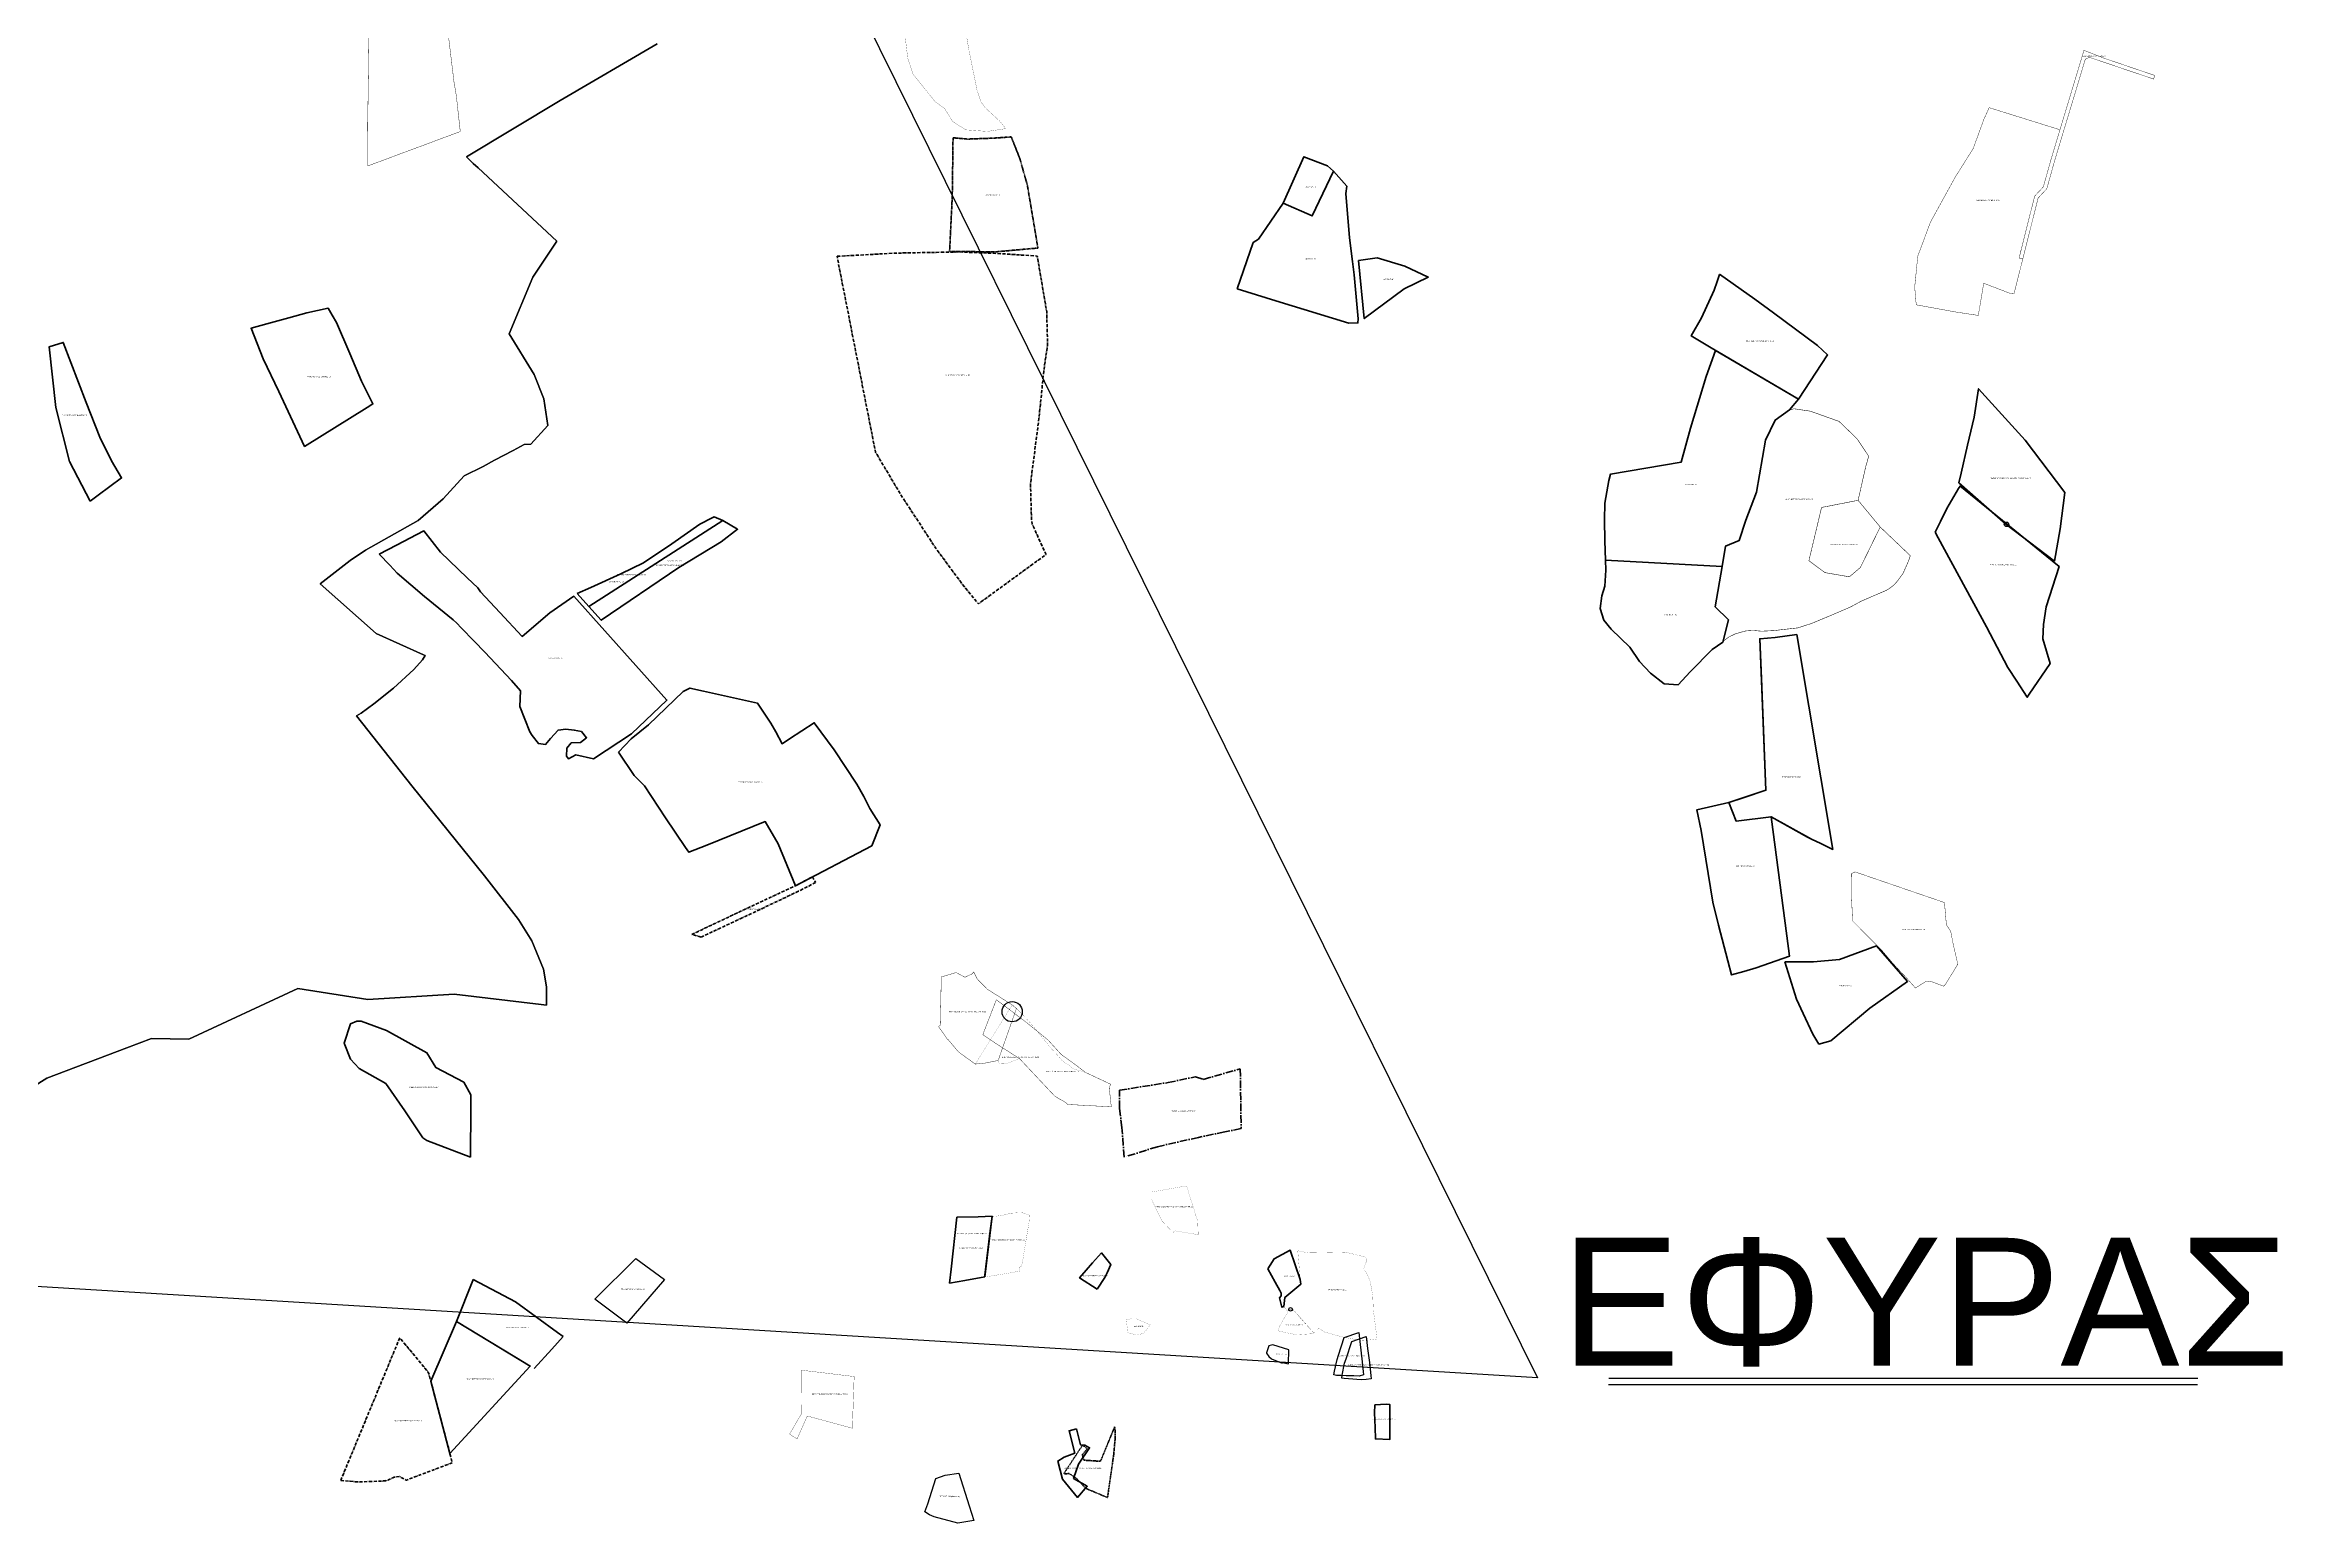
# Model space of a CAD drawing. Header units: metres. Extents: x 245125 to 394351, y 270578 to 4233311.
# Drawn here: x 280437 to 282195, y 4192259 to 4193417 of the extents above; entities that cross this region are included whole.
import ezdxf
from ezdxf.enums import TextEntityAlignment as Align
from ezdxf.lldxf.tags import DXFTag

# ---------------------------------------------------------------- set-up
doc = ezdxf.new("R2010")
doc.units = ezdxf.units.M
for name, pattern in [('ACAD_ISO10W100', [18, 12, -3, 0, -3]), ('DASHDOT', [25.4, 12.7, -6.35, 0, -6.35]), ('DASHDOT_LINE', [18, 12, -3, 0, -3]), ('DASHED2', [9.525, 6.35, -3.175]), ('DIAK_OD', [0.6, 0.3, -0.3]), ('t-orio', [0.79, 0.5, -0.12, 0.05, -0.12])]:
    doc.linetypes.add(name, pattern=pattern)
for name, color, linetype in [('4178-(1-64)', 129, 'Continuous'), ('4495-(228-329)', 103, 'Continuous'), ('4495-(431-531)', 215, 'Continuous'), ('ASTOTA', 7, 'Continuous'), ('topo2010', 207, 'Continuous'), ('topo2011', 23, 'Continuous'), ('topo2012', 144, 'Continuous'), ('topo2013', 66, 'Continuous'), ('topo2015', 137, 'Continuous'), ('topo2016', 36, 'Continuous'), ('topo2017', 2, 'Continuous'), ('topo2018', 5, 'Continuous'), ('topo2019', 6, 'Continuous'), ('topo2021', 4, 'Continuous'), ('topo2022', 30, 'Continuous'), ('topo2024', 160, 'Continuous'), ('topo2025', 112, 'Continuous'), ('ΗΛΕΙΑ_Ονομασία ΟΤΑ_ΟΚΧΕ', 6, 'Continuous')]:
    doc.layers.add(name, color=color, linetype=linetype)
doc.styles.add('ARIAL', font='arial.ttf')
doc.styles.get("Standard").update_dxf_attribs({"font": 'arial.ttf'})
tags = doc.linetypes.add('DASHDOT2', pattern=[0.5, 0.25, -0.125, 0, -0.125]).pattern_tags.tags
tags[10:11] = [DXFTag(74, 4), DXFTag(75, 0), DXFTag(340, '0'), DXFTag(46, 1.0), DXFTag(50, 0.0), DXFTag(44, 0.0), DXFTag(45, 0.0)]
tags[8:9] = [DXFTag(74, 4), DXFTag(75, 0), DXFTag(340, '0'), DXFTag(46, 1.0), DXFTag(50, 0.0), DXFTag(44, 0.0), DXFTag(45, 0.0)]
tags[6:7] = [DXFTag(74, 4), DXFTag(75, 0), DXFTag(340, '0'), DXFTag(46, 1.0), DXFTag(50, 0.0), DXFTag(44, 0.0), DXFTag(45, 0.0)]
tags[4:5] = [DXFTag(74, 4), DXFTag(75, 0), DXFTag(340, '0'), DXFTag(46, 1.0), DXFTag(50, 0.0), DXFTag(44, 0.0), DXFTag(45, 0.0)]
tags = doc.linetypes.add('DASHDOTX2', pattern=[2, 1, -0.5, 0, -0.5]).pattern_tags.tags
tags[10:11] = [DXFTag(74, 4), DXFTag(75, 0), DXFTag(340, '0'), DXFTag(46, 1.0), DXFTag(50, 0.0), DXFTag(44, 0.0), DXFTag(45, 0.0)]
tags[8:9] = [DXFTag(74, 4), DXFTag(75, 0), DXFTag(340, '0'), DXFTag(46, 1.0), DXFTag(50, 0.0), DXFTag(44, 0.0), DXFTag(45, 0.0)]
tags[6:7] = [DXFTag(74, 4), DXFTag(75, 0), DXFTag(340, '0'), DXFTag(46, 1.0), DXFTag(50, 0.0), DXFTag(44, 0.0), DXFTag(45, 0.0)]
tags[4:5] = [DXFTag(74, 4), DXFTag(75, 0), DXFTag(340, '0'), DXFTag(46, 1.0), DXFTag(50, 0.0), DXFTag(44, 0.0), DXFTag(45, 0.0)]
tags = doc.linetypes.add('DASHED', pattern=[0.75, 0.5, -0.25]).pattern_tags.tags
tags[6:7] = [DXFTag(74, 4), DXFTag(75, 0), DXFTag(340, '0'), DXFTag(46, 1.0), DXFTag(50, 0.0), DXFTag(44, 0.0), DXFTag(45, 0.0)]
tags[4:5] = [DXFTag(74, 4), DXFTag(75, 0), DXFTag(340, '0'), DXFTag(46, 1.0), DXFTag(50, 0.0), DXFTag(44, 0.0), DXFTag(45, 0.0)]
tags = doc.linetypes.add('HIDDEN', pattern=[0.375, 0.25, -0.125]).pattern_tags.tags
tags[6:7] = [DXFTag(74, 4), DXFTag(75, 0), DXFTag(340, '0'), DXFTag(46, 1.0), DXFTag(50, 0.0), DXFTag(44, 0.0), DXFTag(45, 0.0)]
tags[4:5] = [DXFTag(74, 4), DXFTag(75, 0), DXFTag(340, '0'), DXFTag(46, 1.0), DXFTag(50, 0.0), DXFTag(44, 0.0), DXFTag(45, 0.0)]
tags = doc.linetypes.add('HIDDENX2', pattern=[0.75, 0.5, -0.25]).pattern_tags.tags
tags[6:7] = [DXFTag(74, 4), DXFTag(75, 0), DXFTag(340, '0'), DXFTag(46, 1.0), DXFTag(50, 0.0), DXFTag(44, 0.0), DXFTag(45, 0.0)]
tags[4:5] = [DXFTag(74, 4), DXFTag(75, 0), DXFTag(340, '0'), DXFTag(46, 1.0), DXFTag(50, 0.0), DXFTag(44, 0.0), DXFTag(45, 0.0)]

msp = doc.modelspace()

# ---------------------------------------------------------------- linework, layer by layer
at = {"color": 66, "linetype": 'HIDDEN', "lineweight": 40, "ltscale": 6}
msp.add_line((280627.5, 4193203.1), (280641.6, 4193207), dxfattribs=at)
msp.add_line((280627.5, 4193203.1), (280641.6, 4193207), dxfattribs=at)
at = {"color": 6, "linetype": 'DASHED2', "ltscale": 10}
msp.add_line((281178, 4192499.7), (281172.3, 4192452.1), dxfattribs=at)
at = {"color": 66, "linetype": 'HIDDEN', "lineweight": 40, "ltscale": 4}
msp.add_lwpolyline([(281754.8, 4192823.6), (281760.4, 4192809.1), (281787.8, 4192812.5), (281816.3, 4192796.6), (281819.3, 4192795), (281826.7, 4192791.6), (281836, 4192786.9), (281807.9, 4192955.1), (281790.9, 4192952.8), (281778.9, 4192951.9), (281783.7, 4192833.2), (281766.6, 4192827.5), (281754.8, 4192823.6)], dxfattribs=at)
at = {"layer": '4178-(1-64)', "color": 129}
for p, q in [((281455.2, 4192387.9), (281459.7, 4192401.6)), ((281459.7, 4192401.6), (281470.9, 4192405.5)), ((281470.9, 4192405.5), (281472, 4192396)), ((281452.1, 4192375.3), (281454, 4192384.5)), ((281454, 4192384.5), (281455.2, 4192387.9)), ((281472, 4192396), (281473.4, 4192385)), ((281473.4, 4192385), (281474.5, 4192375)), ((281451.7, 4192372.8), (281452.1, 4192375.3)), ((281453.7, 4192372.6), (281451.7, 4192372.8)), ((281456.9, 4192372.3), (281453.7, 4192372.6)), ((281467, 4192371.5), (281456.9, 4192372.3)), ((281470.8, 4192371.8), (281467, 4192371.5)), ((281474.8, 4192372.4), (281470.8, 4192371.8)), ((281474.5, 4192375), (281474.8, 4192372.4))]:
    msp.add_line(p, q, dxfattribs=at)
at = {"layer": '4495-(228-329)', "color": 103}
for p, q in [((281660.5, 4192367.9), (282121.5, 4192367.9)), ((281660.7, 4192372.7), (282121.7, 4192372.7))]:
    msp.add_line(p, q, dxfattribs=at)
at = {"layer": '4495-(431-531)', "linetype": 't-orio', "ltscale": 25, "const_width": 0.2}
msp.add_lwpolyline([(281028.9, 4192379.1), (281054.4, 4192376), (281070.1, 4192374.1), (281068.7, 4192333.6), (281048.9, 4192339), (281033.4, 4192343.2), (281025.4, 4192325.2), (281019.5, 4192329), (281028.7, 4192344.6), (281028.7, 4192348.6)], close=True, dxfattribs=at)
at = {"layer": 'ASTOTA', "color": 253, "linetype": 'HIDDEN', "ltscale": 300}
for points in [[(280300, 4192521.2), (280438.3, 4192607.7), (280500.8, 4192631.5), (280520.1, 4192638.9), (280549.4, 4192638.2), (280634.7, 4192677.9), (280689.5, 4192669.5), (280757.1, 4192673.5), (280825.2, 4192665.4), (280829.4, 4192665), (280829.2, 4192679.4), (280827, 4192693), (280817.9, 4192715.3), (280807.5, 4192732), (280780.7, 4192766.3), (280723.8, 4192836.7), (280680.6, 4192891.4), (280684.2, 4192893.7), (280694.1, 4192900.9), (280709.5, 4192913.2), (280725.4, 4192927.7), (280732.2, 4192935.3), (280734.4, 4192938.7), (280732.9, 4192939.3), (280696, 4192956), (280652.2, 4192994.9), (280675.5, 4193013.3), (280687.7, 4193021.3), (280728.9, 4193044.5), (280748.3, 4193061.4), (280764.9, 4193079.4), (280779.6, 4193086.7), (280788.6, 4193091.8), (280803.2, 4193099.2), (280811.7, 4193104.1), (280816.9, 4193104.3), (280830.3, 4193118.9), (280827.3, 4193139.7), (280819.7, 4193158.9), (280800.1, 4193190.7), (280818.6, 4193235.1), (280837.3, 4193263.3), (280775.8, 4193320.6), (280772, 4193324.2), (280766.6, 4193329.3), (280840.1, 4193373.5), (280916, 4193417.9)], [(280916, 4193417.9), (280840.1, 4193373.5), (280766.6, 4193329.3), (280772, 4193324.2), (280775.8, 4193320.6), (280837.3, 4193263.3), (280818.6, 4193235.1), (280800.1, 4193190.7), (280819.7, 4193158.9), (280827.3, 4193139.7), (280830.3, 4193118.9), (280816.9, 4193104.3), (280811.7, 4193104.1), (280803.2, 4193099.2), (280788.6, 4193091.8), (280779.6, 4193086.7), (280764.9, 4193079.4), (280748.3, 4193061.4), (280728.9, 4193044.5), (280687.7, 4193021.3), (280675.5, 4193013.3), (280652.2, 4192994.9), (280696, 4192956), (280732.9, 4192939.3), (280734.4, 4192938.7), (280732.2, 4192935.3), (280725.4, 4192927.7), (280709.5, 4192913.2), (280694.1, 4192900.9), (280684.2, 4192893.7), (280680.6, 4192891.4), (280723.8, 4192836.7), (280780.7, 4192766.3), (280807.5, 4192732), (280817.9, 4192715.3), (280827, 4192693), (280829.2, 4192679.4), (280829.4, 4192665), (280825.2, 4192665.4), (280757.1, 4192673.5), (280689.5, 4192669.5), (280634.7, 4192677.9), (280549.4, 4192638.2), (280520.1, 4192638.9), (280500.8, 4192631.5), (280438.3, 4192607.7), (280300, 4192521.2)]]:
    msp.add_lwpolyline(points, dxfattribs=at)
at = {"layer": 'topo2010', "color": 207}
for p, q in [((281127.8, 4192274.4), (281133.9, 4192294.3)), ((281133.9, 4192294.3), (281141.3, 4192296.8)), ((281141.3, 4192296.8), (281152, 4192298.4)), ((281152, 4192298.4), (281160.2, 4192272.8)), ((281125.4, 4192268.2), (281127.8, 4192274.4)), ((281129.2, 4192265.8), (281125.4, 4192268.2)), ((281132.8, 4192264.1), (281129.2, 4192265.8)), ((281151.3, 4192259.3), (281132.8, 4192264.1)), ((281163.9, 4192261.3), (281151.3, 4192259.3)), ((281160.2, 4192272.8), (281163.9, 4192261.3))]:
    msp.add_line(p, q, dxfattribs=at)
at = {"layer": 'topo2011', "color": 23}
for p, q in [((281449.3, 4192390.9), (281453.7, 4192404.6)), ((281453.7, 4192404.6), (281465, 4192408.5)), ((281465, 4192408.5), (281466.1, 4192399.1)), ((281466.1, 4192399.1), (281467.5, 4192388)), ((281446.2, 4192378.4), (281448.1, 4192387.5)), ((281448.1, 4192387.5), (281449.3, 4192390.9)), ((281467.5, 4192388), (281468.6, 4192378)), ((281445.6, 4192375.4), (281446.2, 4192378.4)), ((281447.6, 4192375), (281445.6, 4192375.4)), ((281451, 4192374.8), (281447.6, 4192375)), ((281455.3, 4192374.7), (281451, 4192374.8)), ((281461.1, 4192374.6), (281455.3, 4192374.7)), ((281465.3, 4192374.3), (281461.1, 4192374.6)), ((281468.9, 4192375.4), (281465.3, 4192374.3)), ((281468.6, 4192378), (281468.9, 4192375.4))]:
    msp.add_line(p, q, dxfattribs=at)
at = {"layer": 'topo2012', "color": 144, "linetype": 'DASHDOT2', "lineweight": 80, "ltscale": 5}
msp.add_lwpolyline([(281477.6, 4192351.9), (281477.5, 4192345.8), (281477.8, 4192334.2), (281478.1, 4192325.3), (281489.5, 4192324.9), (281489.3, 4192334.7), (281489.3, 4192352.3), (281486.5, 4192352.4)], close=True, dxfattribs=at)
at = {"layer": 'topo2013', "color": 54, "linetype": 'HIDDEN', "lineweight": 40, "ltscale": 5}
msp.add_lwpolyline([(281747.3, 4193237.2), (281745.7, 4193231.6), (281743.2, 4193225), (281733.4, 4193203.2), (281725.3, 4193189.1), (281740.8, 4193179.8), (281750.3, 4193174.2), (281809.2, 4193139.5), (281832, 4193174.2), (281824.1, 4193181.6), (281789.7, 4193207.1), (281775, 4193217.8), (281747.3, 4193237.3)], dxfattribs=at)
at = {"layer": 'topo2013', "color": 66, "linetype": 'HIDDEN', "lineweight": 40, "ltscale": 6}
for points in [[(280598.1, 4193195), (280610.3, 4193198.4), (280627.5, 4193203.1), (280641.6, 4193207), (280658.3, 4193210.8), (280661.6, 4193205.2), (280664.9, 4193199.6), (280675.3, 4193175.4), (280684.6, 4193153.6), (280689.2, 4193144.3), (280693.4, 4193135.8), (280688.9, 4193133), (280640, 4193102.5), (280619.9, 4193145.5), (280607.5, 4193171.1), (280598.1, 4193195)], [(280472, 4193059.6), (280456, 4193090.8), (280445.2, 4193133.1), (280440, 4193180.5), (280451.1, 4193183.9), (280468.9, 4193136.9), (280479.7, 4193109.8), (280488.9, 4193091.3), (280496.7, 4193077.8), (280478.5, 4193064.4), (280472, 4193059.6)], [(281778.9, 4192951.9), (281790.9, 4192952.8), (281807.9, 4192955.1), (281836, 4192786.9), (281826.7, 4192791.6), (281819.3, 4192795), (281787.8, 4192812.5), (281792.3, 4192778.8), (281802.2, 4192703.2), (281776.1, 4192694.1), (281766.4, 4192691.4), (281756.7, 4192688.6), (281753.9, 4192699.6), (281746.6, 4192727.7), (281742.3, 4192745.7), (281733, 4192801.8), (281729.7, 4192818), (281754.8, 4192823.6), (281783.7, 4192833.2), (281780.2, 4192920.7), (281778.9, 4192951.9)]]:
    msp.add_lwpolyline(points, dxfattribs=at)
msp.add_lwpolyline([(280658.3, 4193210.8), (280661.6, 4193205.2), (280664.9, 4193199.6), (280675.3, 4193175.4), (280684.6, 4193153.6), (280689.2, 4193144.3), (280693.4, 4193135.8), (280688.9, 4193133), (280640, 4193102.5), (280619.9, 4193145.5), (280607.5, 4193171.1), (280598.1, 4193195), (280610.3, 4193198.4), (280627.5, 4193203.1), (280641.6, 4193207)], close=True, dxfattribs=at)
at = {"layer": 'topo2015', "color": 137}
msp.add_line((281950.2, 4193147.7), (281986.6, 4193107.3), dxfattribs=at)
at = {"layer": 'topo2015', "color": 137, "linetype": 't-orio', "ltscale": 5, "const_width": 0.3}
msp.add_lwpolyline([(280721.9, 4193628.9), (280728.3, 4193626.5), (280745, 4193619.5), (280735.6, 4193572), (280746.8, 4193471.3), (280750.5, 4193441), (280750.8, 4193438.5), (280756.9, 4193387.8), (280758.7, 4193377.2), (280761.8, 4193349.1), (280689.5, 4193322.2), (280689.3, 4193354.7), (280689.5, 4193366), (280689.6, 4193373.4), (280690.3, 4193427.7), (280692.2, 4193484.5), (280694.8, 4193553.4), (280695.1, 4193601.7), (280710.5, 4193616)], close=True, dxfattribs=at)
at = {"layer": 'topo2015', "color": 137, "linetype": 'DASHDOT2', "lineweight": 53, "ltscale": 5}
msp.add_lwpolyline([(281749.4, 4193008.4), (281658.1, 4193013.5), (281657.6, 4193028.5), (281657.3, 4193045.1), (281657.6, 4193058.1), (281660.8, 4193075.8), (281662, 4193080.7), (281717.3, 4193090.1), (281724.6, 4193116.8), (281737, 4193157.2), (281744.4, 4193177.6), (281809.2, 4193139.5), (281802.3, 4193131.1), (281791, 4193123.2), (281783.5, 4193107.3), (281776.4, 4193066.8), (281767.9, 4193044.8), (281762.9, 4193028.8), (281752.1, 4193024.3), (281749.4, 4193008.4), (281658.1, 4193013.5)], dxfattribs=at)
at = {"layer": 'topo2015', "color": 137, "linetype": 'HIDDEN', "lineweight": 40, "ltscale": 4}
msp.add_lwpolyline([(281934.8, 4193074), (281936.5, 4193081.5), (281941.5, 4193103.5), (281946.8, 4193125.4), (281950.2, 4193147.7), (281986.6, 4193107.3), (282017.6, 4193066.3), (282014.1, 4193038.1), (282009.6, 4193012.7), (281971.6, 4193041.5), (281934.8, 4193074)], dxfattribs=at)
at = {"layer": 'topo2015', "color": 137, "linetype": 'DASHDOT2', "lineweight": 53, "ltscale": 5}
msp.add_lwpolyline([(281658.1, 4193013.5), (281749.4, 4193008.4), (281744, 4192977), (281754.4, 4192966.6), (281750, 4192949.1), (281741.6, 4192943.6), (281724.4, 4192926.1), (281715, 4192915.8), (281704.2, 4192916.7), (281693.5, 4192924.9), (281684.7, 4192934), (281677.3, 4192945.4), (281662.7, 4192959.4), (281656.9, 4192966.4), (281654, 4192975.5), (281655.4, 4192985.4), (281657.6, 4192993.1), (281658.4, 4193005.7)], close=True, dxfattribs=at)
at = {"layer": 'topo2015', "color": 137, "linetype": 'DASHDOTX2', "lineweight": 53}
msp.add_lwpolyline([(281798.6, 4192699), (281821.1, 4192698.8), (281841.4, 4192700.7), (281870.4, 4192711.5), (281894.7, 4192683.6), (281865, 4192662.5), (281834.6, 4192636.9), (281825.2, 4192634.5), (281820.4, 4192642.2), (281812.9, 4192658.5), (281807.8, 4192669.6)], close=True, dxfattribs=at)
at = {"layer": 'topo2015', "color": 137, "lineweight": 80, "flags": 128}
msp.add_lwpolyline([(281244.1, 4192333.2), (281238.3, 4192331.7), (281242.8, 4192314.2), (281234.6, 4192311), (281229.5, 4192307.9), (281233.2, 4192293.6), (281245, 4192279.5), (281252.6, 4192288.2), (281241.8, 4192294.3), (281245.6, 4192305.5), (281254.4, 4192318.3), (281250.6, 4192320.3), (281247.3, 4192320.6)], close=True, dxfattribs=at)
at = {"layer": 'topo2015', "color": 137, "linetype": 'DIAK_OD', "lineweight": 53, "flags": 128}
msp.add_lwpolyline([(281274, 4192334.7), (281274.4, 4192331.7), (281274.4, 4192325.7), (281273.2, 4192312.5), (281268.4, 4192279.3), (281268.4, 4192279.3), (281251.2, 4192286.6), (281246.6, 4192291.6), (281244.7, 4192293.7), (281243.2, 4192295), (281238.4, 4192298.1), (281234.1, 4192297.9), (281248.8, 4192320.3), (281252.5, 4192317.6), (281248.7, 4192312.9), (281249.9, 4192308.6), (281262.9, 4192307.7)], close=True, dxfattribs=at)
at = {"layer": 'topo2016', "color": 36, "linetype": 'DASHDOT2', "lineweight": 60, "ltscale": 0.3, "flags": 128}
for points in [[(281369.8, 4193225.9), (281382.4, 4193262.2), (281386.6, 4193264.9), (281405.8, 4193293.1), (281422, 4193329.3), (281440.5, 4193322.3), (281445.2, 4193318.2), (281455.8, 4193306.2), (281455, 4193300.5), (281457.7, 4193265.8), (281460.2, 4193247.2), (281461.5, 4193237), (281464.7, 4193202.5), (281464.4, 4193199.2), (281457.2, 4193199), (281457.2, 4193199), (281457.2, 4193199), (281400.2, 4193216.5), (281400.2, 4193216.5)], [(281464.9, 4193248.2), (281479.4, 4193250.3), (281501, 4193243.7), (281519.4, 4193235.1), (281500.6, 4193226), (281469.4, 4193202.6)]]:
    msp.add_lwpolyline(points, close=True, dxfattribs=at)
at = {"layer": 'topo2016', "color": 36, "lineweight": 60, "flags": 128}
msp.add_lwpolyline([(281405.8, 4193293.1), (281428.6, 4193283), (281445.2, 4193318.2), (281440.5, 4193322.3), (281422, 4193329.3), (281405.8, 4193293.1)], dxfattribs=at)
at = {"layer": 'topo2016', "color": 36, "linetype": 'HIDDENX2', "lineweight": 40, "ltscale": 3}
msp.add_lwpolyline([(281260.4, 4192442.5), (281246.5, 4192451.3), (281251.6, 4192457.5), (281256.6, 4192463.1), (281263.6, 4192470.9), (281271, 4192461.8), (281268.1, 4192455.4), (281266.2, 4192451.7), (281260.4, 4192442.5)], dxfattribs=at)
at = {"layer": 'topo2016', "color": 36, "linetype": 'DASHDOT2', "lineweight": 60, "ltscale": 0.2, "flags": 128}
msp.add_lwpolyline([(281393.8, 4192458.5), (281395.7, 4192461.2), (281398.8, 4192466.3), (281411.5, 4192473), (281419.1, 4192450.2), (281419.6, 4192446.4), (281407.2, 4192436), (281406.4, 4192429), (281404.9, 4192428.4), (281403, 4192435.8), (281404.3, 4192437.4), (281404.2, 4192439.5), (281403.2, 4192441.6), (281399.7, 4192447.9)], close=True, dxfattribs=at)
at = {"layer": 'topo2016', "color": 36, "linetype": 'HIDDEN', "lineweight": 40, "ltscale": 3}
msp.add_lwpolyline([(280758.9, 4192417.3), (280816.6, 4192382.3), (280753.7, 4192313.7), (280738.8, 4192370.5), (280758.9, 4192417.3)], dxfattribs=at)
at = {"layer": 'topo2016', "color": 36, "linetype": 'DASHDOTX2'}
msp.add_lwpolyline([(281410.3, 4192395), (281397.9, 4192398.9), (281394.6, 4192398.1), (281392.8, 4192392.7), (281392.9, 4192392.3), (281394.6, 4192389.9), (281396.8, 4192387.9), (281405.1, 4192384.7), (281405.2, 4192385), (281410.1, 4192384), (281410.4, 4192394.9), (281410.3, 4192395)], dxfattribs=at)
at = {"layer": 'topo2017', "color": 2, "linetype": 'DASHDOTX2', "lineweight": 50, "ltscale": 3}
msp.add_lwpolyline([(280769.8, 4192546), (280735.5, 4192558.9), (280732.6, 4192561), (280718.3, 4192582.1), (280703.5, 4192603.5), (280682.6, 4192615.3), (280675.8, 4192622.7), (280670.8, 4192635.2), (280676, 4192650.4), (280680.9, 4192652.5), (280684.1, 4192652.5), (280704.1, 4192645.1), (280735.7, 4192627.7), (280742.7, 4192616), (280764.5, 4192604.7), (280770.1, 4192594.8), (280770, 4192584.8)], close=True, dxfattribs=at)
at = {"layer": 'topo2017', "color": 2, "linetype": 'DASHDOT_LINE', "lineweight": 53, "ltscale": 0.5}
msp.add_lwpolyline([(281281.5, 4192545.9), (281279.6, 4192569.1), (281277.8, 4192584.3), (281277.8, 4192598.3), (281315.8, 4192604.3), (281337.3, 4192608.8), (281343.4, 4192606.8), (281372.3, 4192615.1), (281373, 4192568.3), (281360.2, 4192565.7), (281339.7, 4192561.4), (281307.5, 4192554.1)], close=True, dxfattribs=at)
at = {"layer": 'topo2017', "color": 2, "linetype": 'DASHDOT_LINE', "lineweight": 70, "ltscale": 0.2, "flags": 128}
msp.add_lwpolyline([(280668.2, 4192292.7), (280714.4, 4192404.4), (280737, 4192377.1), (280755.6, 4192306.5), (280719.7, 4192293), (280719.5, 4192293), (280714, 4192295.9), (280710, 4192295.2), (280709.1, 4192294.8), (280703.4, 4192292.4), (280682.1, 4192291.5), (280668.2, 4192292.7)], close=True, dxfattribs=at)
at = {"layer": 'topo2018', "color": 5, "linetype": 'DASHDOT_LINE', "lineweight": 50, "ltscale": 0.2, "flags": 128}
msp.add_lwpolyline([(281056.7, 4193251.4), (281102.7, 4193253.9), (281152, 4193254.8), (281179.5, 4193253.8), (281213.4, 4193251.6), (281220.8, 4193208.1), (281221.5, 4193182.1), (281218.7, 4193163.2), (281214.7, 4193124.3), (281208.1, 4193073), (281208.9, 4193045.6), (281209.4, 4193041.8), (281220.3, 4193017.9), (281167.3, 4192979.2), (281154.3, 4192995.2), (281133.9, 4193022.9), (281106.5, 4193064.9), (281086.8, 4193098)], close=True, dxfattribs=at)
at = {"layer": 'topo2018', "color": 5, "linetype": 'DASHDOT2', "lineweight": 70, "ltscale": 3}
msp.add_lwpolyline([(280885.6, 4192863.1), (280895.5, 4192873.6), (280909, 4192884.6), (280936.2, 4192910.7), (280941.5, 4192913.2), (280952.3, 4192910.8), (280994.5, 4192901.4), (281004.8, 4192885.9), (281008.7, 4192878.9), (281013.7, 4192869.6), (281019.5, 4192873.4), (281038.8, 4192886.1), (281054.4, 4192865), (281072.2, 4192838), (281077.8, 4192828.3), (281082.3, 4192819), (281090.4, 4192806.2), (281084, 4192789.8), (281024.3, 4192758.5), (281010.5, 4192791.2), (281000.5, 4192808.7), (280954.7, 4192790.3), (280940.6, 4192784.7), (280938.1, 4192788.4), (280922.5, 4192811.6), (280906.1, 4192836.6), (280897.9, 4192844.9), (280885.6, 4192863.1)], dxfattribs=at)
at = {"layer": 'topo2018', "color": 5, "linetype": 'ACAD_ISO10W100', "lineweight": 60, "ltscale": 0.2}
msp.add_lwpolyline([(280943, 4192720.4), (281024.3, 4192758.5), (281037.5, 4192765.5), (281039.9, 4192761.1), (281026.6, 4192754.1), (280982.5, 4192733.4), (280950.3, 4192718.3)], close=True, dxfattribs=at)
at = {"layer": 'topo2018', "color": 5, "linetype": 'DASHDOT', "lineweight": 50, "ltscale": 5}
for points in [[(281150.5, 4192499), (281167.1, 4192499.1), (281178, 4192499.7), (281176.3, 4192486), (281172.5, 4192453.6), (281172.3, 4192452.1), (281156.6, 4192449.4), (281144.7, 4192447.3), (281145.9, 4192458.3), (281150.5, 4192499)], [(280758.9, 4192417.3), (280819.7, 4192380.4), (280833.4, 4192395.6), (280842.3, 4192405.5), (280837.9, 4192408.7), (280805.1, 4192432.6), (280772, 4192450.2), (280771.6, 4192449.3), (280758.9, 4192417.3)]]:
    msp.add_lwpolyline(points, dxfattribs=at)
at = {"layer": 'topo2019', "color": 6, "linetype": 't-orio', "lineweight": 70, "flags": 128}
msp.add_lwpolyline([(281147.5, 4193344.2), (281158.9, 4193343.2), (281178.7, 4193343.9), (281193, 4193344.9), (281195.2, 4193339.5), (281199.8, 4193327.8), (281205.6, 4193307.4), (281211.4, 4193273), (281213.9, 4193257.9), (281213.9, 4193257.9), (281181, 4193254.9), (281144.8, 4193255.2), (281145, 4193259.4), (281146.9, 4193298.5), (281147.5, 4193344.2)], dxfattribs=at)
at = {"layer": 'topo2019', "color": 6, "lineweight": 60, "flags": 128}
for points in [[(281916.1, 4193035.4), (281918.6, 4193030.9), (281956.4, 4192961.3), (281973.2, 4192929.4), (281980.2, 4192918.6), (281988.3, 4192906.1), (281989.9, 4192908.5), (282006.2, 4192932.6), (282000.6, 4192951.7), (282000.9, 4192963), (282003.2, 4192976.8), (282013.2, 4193008.6), (282007.9, 4193012.9), (281939.6, 4193068.2), (281935.7, 4193071.4), (281934.6, 4193069.5), (281925.3, 4193053.8), (281920.3, 4193043.8)], [(280698.4, 4193018.2), (280706.6, 4193009.4), (280712.3, 4193003.2), (280733.8, 4192985), (280756.2, 4192966.8), (280759, 4192964.2), (280762.6, 4192960.5), (280772.6, 4192950.1), (280781, 4192941.3), (280801.9, 4192919.1), (280809, 4192911.2), (280808.3, 4192898.8), (280816.2, 4192879.1), (280818.1, 4192876.2), (280823, 4192869.8), (280828.6, 4192869.2), (280832.5, 4192873.9), (280838.3, 4192880.3), (280844.3, 4192881.2), (280851, 4192880.3), (280856.6, 4192879.3), (280860.7, 4192874.3), (280856, 4192870.7), (280848.7, 4192870.4), (280845.2, 4192866.3), (280845, 4192859.9), (280846.6, 4192857.8), (280852.2, 4192861.1), (280866, 4192857.9), (280895.9, 4192877.5), (280923.6, 4192903.9), (280850.8, 4192985.2), (280831.8, 4192972.2), (280810.2, 4192953.7), (280792.7, 4192972.5), (280777.6, 4192988.7), (280775.5, 4192991.8), (280767.3, 4192999.6), (280746.3, 4193019.7), (280733.3, 4193036.4), (280712, 4193025.3)], [(280853.4, 4192987.4), (280863.9, 4192992), (280887.4, 4193002.7), (280905.3, 4193011.4), (280927.5, 4193026.1), (280949.4, 4193041.5), (280958.9, 4193046.5), (280960.4, 4193047.3), (280967.4, 4193044.6), (280862.5, 4192977.2)]]:
    msp.add_lwpolyline(points, close=True, dxfattribs=at)
at = {"layer": 'topo2019', "color": 6, "lineweight": 60, "ltscale": 10}
msp.add_lwpolyline([(280862.5, 4192977.2), (280967.4, 4193044.6), (280978.9, 4193037.7), (280966, 4193027.7), (280932.8, 4193007.6), (280872.2, 4192966.4)], close=True, dxfattribs=at)
msp.add_lwpolyline([(280862.5, 4192977.2), (280967.4, 4193044.6), (280978.9, 4193037.7), (280966, 4193027.7), (280932.8, 4193007.6), (280872.2, 4192966.4)], close=True, dxfattribs=at)
at = {"layer": 'topo2019', "color": 6, "ltscale": 2, "const_width": 0.3}
msp.add_lwpolyline([(281199.5, 4192623.1), (281180.4, 4192635.3), (281170.8, 4192641.9), (281181.4, 4192669.2), (281205.2, 4192651.2), (281221.9, 4192637.6), (281232.1, 4192626.4), (281243.3, 4192618.3), (281251.1, 4192612.3), (281270.7, 4192603.1), (281269.8, 4192599.8), (281271.1, 4192587.6), (281271.6, 4192585.3), (281237.1, 4192587.2), (281235.9, 4192588.6), (281227.3, 4192593.5)], close=True, dxfattribs=at)
at = {"layer": 'topo2019', "color": 6, "ltscale": 50, "const_width": 0.1}
msp.add_lwpolyline([(281150.5, 4192499), (281167.1, 4192499.1), (281178, 4192499.7), (281180.8, 4192499.6), (281186.7, 4192500.5), (281192.7, 4192502), (281200, 4192502.5), (281202.6, 4192502.2), (281207.4, 4192500.5), (281207, 4192495.1), (281202.7, 4192469.1), (281201.8, 4192463.3), (281201, 4192460.4), (281199.9, 4192460), (281199.2, 4192459.6), (281200, 4192456.7), (281190.5, 4192455), (281180.1, 4192453.3), (281172.3, 4192452.1), (281156.6, 4192449.4), (281144.7, 4192447.3), (281145.9, 4192458.3), (281150.5, 4192499)], close=True, dxfattribs=at)
at = {"layer": 'topo2019', "color": 6, "lineweight": 35, "const_width": 0.1}
msp.add_lwpolyline([(281417.3, 4192472.7), (281425.1, 4192470.9), (281436, 4192471.1), (281454.4, 4192471.5), (281458.4, 4192470.6), (281462.5, 4192469.6), (281470.4, 4192467.7), (281471.4, 4192465.4), (281469, 4192458.4), (281469.7, 4192457.6), (281470.7, 4192456), (281474, 4192448.9), (281476, 4192437.1), (281476.5, 4192426.1), (281479.4, 4192403.5), (281473.2, 4192402.7), (281468.1, 4192402.3), (281462.4, 4192403.2), (281453.6, 4192404.8), (281438.3, 4192408.9), (281433.8, 4192412), (281429.9, 4192408.3), (281423.1, 4192415.6), (281415.1, 4192425), (281411.4, 4192426.6), (281409.2, 4192425.5), (281409.2, 4192425.5), (281406.5, 4192429), (281407.1, 4192435.9), (281419.8, 4192446.2), (281419.4, 4192448.7), (281419.3, 4192449.5)], close=True, dxfattribs=at)
at = {"layer": 'topo2019', "color": 6}
msp.add_lwpolyline([(280867.2, 4192434.6), (280899.2, 4192466.6), (280921.7, 4192450.2), (280892.1, 4192416)], close=True, dxfattribs=at)
at = {"layer": 'topo2019', "color": 6, "const_width": 0.1}
msp.add_lwpolyline([(281283.1, 4192418.7), (281288.1, 4192419.5), (281290.7, 4192419.4), (281301.8, 4192414.6), (281301.1, 4192413.4), (281296.6, 4192407.9), (281291.2, 4192406.6), (281284.3, 4192408.4)], close=True, dxfattribs=at)
at = {"layer": 'topo2019', "color": 1}
for centre, radius in [((281972.1, 4193041.5), 1.74), ((281193.8, 4192659.8), 7.93)]:
    msp.add_circle(centre, radius, dxfattribs=at)
at = {"layer": 'topo2021', "color": 4, "const_width": 0.1}
msp.add_lwpolyline([(281410.4, 4192426.2), (281411.5, 4192426.8), (281415.1, 4192425), (281429.9, 4192408.2), (281428.3, 4192407.6), (281416.2, 4192406.8), (281402.1, 4192409.8), (281403.1, 4192413.5)], close=True, dxfattribs=at)
at = {"layer": 'topo2021', "color": 1}
msp.add_circle((281411.7, 4192426.7), 1.41, dxfattribs=at)
at = {"layer": 'topo2022', "color": 142, "linetype": 'DASHED', "ltscale": 500}
msp.add_lwpolyline([(274115.5, 4199993.6), (278455, 4200761.4), (282899.7, 4199384.8), (284434.4, 4197903.7), (283321.6, 4196210), (282742.4, 4194991.9), (280612.4, 4196585.9), (279311.5, 4196709.6), (278992.4, 4195837.1), (279405, 4194979.8), (280755.3, 4194090.9), (281605, 4192373.1), (278563.9, 4192558.2), (276707.1, 4192666.8)], close=True, dxfattribs=at)
at = {"layer": 'topo2022', "color": 30, "linetype": 't-orio', "ltscale": 45, "const_width": 0.3}
msp.add_lwpolyline([(282013.9, 4193350.5), (282032.7, 4193412.7), (282048.8, 4193406.4), (282087.9, 4193393.1), (282087.3, 4193390.2), (282037, 4193407.2), (282033.7, 4193405.7), (282024.3, 4193374.4), (282015.6, 4193345.7), (282009.7, 4193326.1), (282003.6, 4193304.3), (281996.8, 4193297), (281984.8, 4193249.3), (281981.9, 4193250), (281994.1, 4193298.5), (282000.9, 4193305.8), (282006.7, 4193326.5)], close=True, dxfattribs=at)
at = {"layer": 'topo2022', "color": 30, "linetype": 't-orio', "ltscale": 35, "const_width": 0.3}
msp.add_lwpolyline([(281958.5, 4193367.8), (282013.9, 4193350.5), (282006.7, 4193326.5), (282000.9, 4193305.8), (281994.1, 4193298.5), (281983, 4193254.5), (281981.9, 4193250), (281984.8, 4193249.3), (281977.9, 4193222), (281975.1, 4193222.3), (281954.2, 4193230.3), (281950, 4193205.1), (281932.2, 4193207.8), (281901.4, 4193213.4), (281900.2, 4193227.3), (281902.6, 4193251.5), (281912.5, 4193278.1), (281931.8, 4193313.2), (281946, 4193335.8), (281954.4, 4193358.8)], close=True, dxfattribs=at)
at = {"layer": 'topo2022', "color": 30, "ltscale": 35, "const_width": 0.3, "flags": 128}
msp.add_lwpolyline([(281182.8, 4192621.6), (281182.8, 4192621.6), (281172.6, 4192619.6), (281164.9, 4192618.8), (281162.3, 4192620.7), (281157, 4192624.5), (281151.6, 4192628.5), (281143.7, 4192637.9), (281143.2, 4192638.1), (281141.4, 4192640.7), (281136.2, 4192648.1), (281137.5, 4192649.2), (281138.3, 4192687), (281149.9, 4192690.5), (281156.8, 4192686.8), (281162.1, 4192689.3), (281163.7, 4192690.9), (281166.5, 4192685.4), (281174.3, 4192677.4), (281184.9, 4192670.8), (281193, 4192665.6), (281194.5, 4192664.6), (281197.1, 4192662.3), (281182.8, 4192621.6)], dxfattribs=at)
at = {"layer": 'topo2022', "color": 30, "ltscale": 2, "const_width": 0.1}
msp.add_lwpolyline([(281199.5, 4192623.1), (281188.6, 4192618.9), (281183.9, 4192619.1), (281183.2, 4192620.3), (281182.8, 4192621.6), (281172.6, 4192619.6), (281164.9, 4192618.8), (281193.8, 4192665.1), (281194.5, 4192664.6), (281197.7, 4192661.8), (281204.4, 4192655), (281210.9, 4192647.6), (281221.2, 4192634.9), (281224, 4192631.4), (281229.5, 4192625.5), (281232.9, 4192621.6), (281242.2, 4192614.9), (281251.1, 4192612.3), (281270.7, 4192603.1), (281269.8, 4192599.8), (281271.1, 4192587.6), (281271.6, 4192585.3), (281237.1, 4192587.2), (281235.9, 4192588.6), (281227.3, 4192593.5)], close=True, dxfattribs=at)
at = {"layer": 'topo2022', "color": 30, "lineweight": 40, "const_width": 0.1}
msp.add_lwpolyline([(281303, 4192518.6), (281322.8, 4192522.1), (281330.3, 4192523.4), (281334.4, 4192510.4), (281339, 4192495.6), (281339.4, 4192485.2), (281321.2, 4192488.2), (281319.7, 4192486.8), (281311.1, 4192495.9), (281306.5, 4192505.2), (281303, 4192512.6), (281303, 4192518.6), (281322.8, 4192522.1)], dxfattribs=at)
at = {"layer": 'topo2024', "const_width": 0.15}
msp.add_lwpolyline([(281154.3, 4193446.9), (281159.8, 4193413.5), (281166.3, 4193381.5), (281169.2, 4193372.6), (281172.7, 4193367.7), (281184, 4193357.3), (281188.9, 4193351.4), (281174.4, 4193349.2), (281159.3, 4193350.3), (281157.4, 4193350.4), (281147.1, 4193357.1), (281140.9, 4193367.1), (281133.4, 4193372.6), (281117.5, 4193392.4), (281116.1, 4193394.1), (281112, 4193406.8), (281110.2, 4193421.9)], dxfattribs=at)
at = {"layer": 'topo2024', "linetype": 't-orio', "ltscale": 3, "const_width": 0.3}
msp.add_lwpolyline([(281922.9, 4192679.8), (281918.9, 4192681.3), (281912.5, 4192683.7), (281908.8, 4192683.4), (281900.8, 4192678.4), (281892.3, 4192687.9), (281883.3, 4192697.5), (281875.2, 4192707.1), (281851.6, 4192730.9), (281850.8, 4192748.5), (281850.6, 4192767.9), (281853.5, 4192769.3), (281905.7, 4192751.4), (281923.5, 4192745.3), (281925, 4192728), (281928.4, 4192722.6), (281930.5, 4192712), (281933.4, 4192699.4), (281933.6, 4192696.4), (281924.3, 4192681.3)], close=True, dxfattribs=at)
at = {"layer": 'topo2025', "linetype": 't-orio', "ltscale": 50, "const_width": 0.4}
for points in [[(281802.3, 4193131.1), (281805.7, 4193132), (281818.6, 4193130.1), (281841, 4193122.1), (281855, 4193108.6), (281864.2, 4193094.9), (281861.8, 4193086.3), (281855.9, 4193060.3), (281827.3, 4193054.7), (281818.2, 4193016.4), (281817.4, 4193013), (281829.9, 4193003.7), (281837.4, 4193002.4), (281849.1, 4193000.4), (281857.7, 4193007.7), (281873.2, 4193039.4), (281896.8, 4193016.9), (281895.6, 4193013.3), (281891.1, 4193003.1), (281886.6, 4192996.9), (281883.6, 4192993.7), (281880.3, 4192991.2), (281877.8, 4192989.7), (281863.4, 4192983.5), (281858.3, 4192981.3), (281850, 4192976.8), (281833.7, 4192969.8), (281819.3, 4192963.8), (281808.7, 4192960.4), (281796.1, 4192959), (281790.6, 4192958.3), (281780.5, 4192957.8), (281773.7, 4192958.4), (281767.9, 4192958), (281763.5, 4192956.8), (281760, 4192955.8), (281754.6, 4192953.2), (281750.2, 4192949.9), (281754.4, 4192966.6), (281744, 4192977), (281749.4, 4193008.4), (281752.1, 4193024.3), (281762.9, 4193028.8), (281767.9, 4193044.8), (281770.3, 4193051.2), (281776.4, 4193066.8), (281783.5, 4193107.3), (281791, 4193123.2)], [(281855.9, 4193060.3), (281873.2, 4193039.4), (281857.7, 4193007.7), (281849.1, 4193000.4), (281837.4, 4193002.4), (281829.9, 4193003.7), (281817.4, 4193013), (281818.2, 4193016.4), (281827.3, 4193054.7)]]:
    msp.add_lwpolyline(points, close=True, dxfattribs=at)

# ---------------------------------------------------------------- texts
at = {"layer": '4178-(1-64)', "color": 129, "insert": (281456, 4192383.6), "char_height": 1, "width": 33.744, "attachment_point": 1}
msp.add_mtext('14-ΠΑΝΑΓΙΩΤΟΠΟΥΛΟΣ NIKOΣ ΕΦΥΡΑ-ΑΥΘ.4178', dxfattribs=at)
at = {"layer": '4495-(431-531)', "lineweight": 80, "ltscale": 20, "insert": (281037.2, 4192361), "char_height": 1, "width": 32.351, "attachment_point": 1}
msp.add_mtext('4495 ΧΡΙΣΤΟΔΟΥΛΟΠΟΥΛΟΥ ΣΙΑ-ΑΥΘ.511', dxfattribs=at)
at = {"layer": 'topo2010', "color": 207, "lineweight": 80, "ltscale": 20, "insert": (281136.9, 4192280.7), "char_height": 1, "width": 4.974, "attachment_point": 1}
msp.add_mtext('ΖΙΓΓΙΡΗΣ-10(ορθογωνιες)', dxfattribs=at)
at = {"layer": 'topo2011', "color": 23, "insert": (281448.5, 4192390.8), "char_height": 1, "width": 31.899, "attachment_point": 1}
msp.add_mtext('ΠΑΝΑΓΙΩΤΟΠΟΥΛΟΣ ΕΦΥΡΑ-11', dxfattribs=at)
at = {"layer": 'topo2012', "color": 144, "insert": (281475.9, 4192341.2), "char_height": 1, "width": 27.575, "attachment_point": 1}
msp.add_mtext('ΑΛΕΞΟΠΟΥΛΟΣ ΕΦΥΡΑ-12', dxfattribs=at)
at = {"layer": 'topo2013', "color": 54, "insert": (281768.2, 4193185.6), "char_height": 1, "width": 38.081, "attachment_point": 1}
msp.add_mtext('ANAΓΝΩΣΤΟΠΟΥΛΟΣ ΕΦΥΡΑ-13', dxfattribs=at)
at = {"layer": 'topo2013', "color": 66, "char_height": 1, "attachment_point": 1}
for insert, width in [((280640.9, 4193157.7), 28.741), ((280450.2, 4193127.3), 36.705)]:
    msp.add_mtext('ΓΙΑΝΝΟΠΟΥΛΟΣ ΚΑΜΠΟΣ-13', dxfattribs=dict(at, insert=insert, width=width))
at = {"layer": 'topo2013', "color": 66, "lineweight": 80, "ltscale": 20, "char_height": 1, "width": 17.745, "attachment_point": 1}
for insert in [(281796.1, 4192844.1), (281759.4, 4192774.5)]:
    msp.add_mtext('ΓΕΩΡΓΑΚΟΠΟΥΛΟΣ-13', dxfattribs=dict(at, insert=insert))
at = {"layer": 'topo2015', "color": 137, "lineweight": 80, "ltscale": 20, "char_height": 1, "attachment_point": 1}
for s, insert, width in [('ΤΕΜΠΕΛΗΣ-15', (281720, 4193073.2), 17.745), ('ΠΑΡΑΣΚΕΥΟΠΟΥΛΟΥ ΚΑΛΙΟΠΗ ΒΑΣΙΛΕΙΑΔΑ-15', (281959.5, 4193078), 46.879), ('ΤΕΜΠΕΛΗΣ-15', (281704.2, 4192971.1), 17.745), ('ΤΕΜΠΕΛΗΣ-15', (281841, 4192680.7), 17.745), ('ΑΛΕΞΟΠΟΥΛΟΥ ΜΑΡΓΑΡΙΤΑ ΓΑΣΤΟΥΝΗ-15', (281234.7, 4192302.8), 31.942)]:
    msp.add_mtext(s, dxfattribs=dict(at, insert=insert, width=width))
at = {"layer": 'topo2016', "color": 36, "char_height": 1, "attachment_point": 1}
for s, insert, width in [('ΦΟΥΓΙΑΣ-16', (281423.3, 4193306.1), 17.175), ('ΦΟΥΓΙΑΣ-16', (281423.4, 4193249.9), 17.175), ('ΦΟΥΓΙΑΣ-16', (281484.2, 4193233.8), 17.175), ('ANAΓΝΩΣΤΟΠΟΥΛΟΣ ΕΦΥΡΑ-16', (281248.8, 4192453.5), 22.398), ('ΦΟΥΓΙΑΣ-16', (281406.6, 4192453.1), 17.175), ('ΦΟΥΓΙΑΣ-16', (281400.3, 4192392.1), 17.175), ('ANAΓΝΩΣΤΟΠΟΥΛΟΣ ΕΦΥΡΑ-16', (280766.6, 4192372.6), 28.407)]:
    msp.add_mtext(s, dxfattribs=dict(at, insert=insert, width=width))
at = {"layer": 'topo2017', "color": 2, "char_height": 1, "attachment_point": 1}
for s, insert, width in [('ANAΓΝΩΣΤΟΠΟΥΛΟΣ ΝΙΚΟΥΛΑ-17', (280721.6, 4192601.1), 32.401), ('ΚΟΥΦΗ ΣΓΑΤΖΟΣ ΕΦΥΡΑ-17', (281318.4, 4192582.6), 28.724), ('ANAΓΝΩΣΤΟΠΟΥΛΟΣ ΕΦΥΡΑ-17', (280710.3, 4192340), 27.94)]:
    msp.add_mtext(s, dxfattribs=dict(at, insert=insert, width=width))
at = {"layer": 'topo2018', "color": 5, "lineweight": 80, "ltscale": 20, "char_height": 1, "attachment_point": 1}
for s, insert, width in [('ΣΤΑΥΡΟΠΟΥΛΟΥ ΕΦΥΡΑ-18', (281141.7, 4193159), 20.365), ('ΠΑΝΑΓΙΩΤΟΠΟΥΛΟΣ ΙΩΑΝΝΗΣ-18', (280884.5, 4193002.5), 25.117), ('ΠΑΝΑΓΙΩΤΟΠΟΥΛΟΣ ΙΩΑΝΝΗΣ-18', (280914.5, 4193009.8), 27.767), ('ΣΤΑΥΡΟΠΟΥΛΟΥ EΦΥΡΑ-18', (280979.5, 4192840.1), 39.096), ('ΣΤΑΥΡΟΠΟΥΛΟΥ-18', (280985, 4192740.4), 9.133), ('ΣΤΑΘΟΠΟΥΛΟΥ ΕΦΥΡΑ-18', (281152.4, 4192475.3), 26.892), ('ΣΤΑΘΟΠΟΥΛΟΥ ΕΦΥΡΑ-18', (280797.7, 4192413), 22.863)]:
    msp.add_mtext(s, dxfattribs=dict(at, insert=insert, width=width))
at = {"layer": 'topo2019', "color": 6, "lineweight": 80, "ltscale": 20, "char_height": 1, "attachment_point": 1}
for s, insert, width in [('ΔΑΛΑΒΟΥΡΑΣ-19', (281172.9, 4193299.8), 9.706), ('ΔΑΛΑΒΟΥΡΑΣ-19', (280923.4, 4193013.4), 9.706), ('ΔΑΛΑΒΟΥΡΑΣ-19', (280878.3, 4192997.2), 9.706), ('ΦΙΛΙΠΠΟΠΟΥΛΟΣ ΦΙΛΙΠΠΟΣ-19', (281959.1, 4193010.5), 27.074), ('ΔΑΛΑΒΟΥΡΑΣ-19', (280830.7, 4192937.2), 9.706), ('ΠΑΝΑΓΙΩΤΟΠΟΥΛΟΣ ΝΙΚΟΣ ΕΦΥΡΑ-19', (281219.8, 4192613.5), 31.983), ('ΠΑΝΑΓΙΩΤΟΠΟΥΛΟΣ ΝΙΚΟΣ ΕΦΥΡΑ-19', (281150.1, 4192486.6), 37.776), ('ΠΑΝΑΓΙΩΤΟΠΟΥΛΟΣ ΝΙΚΟΣ ΕΦΥΡΑ-19', (281177.6, 4192481.5), 32.473), ('ΣΤΑΥΡΟΠΟΥΛΟΥ ΒΟΥΛΑ-19', (280887.5, 4192442.8), 34.181), ('ΚΑΝΕΛΛΟΠΟΥΛΟΣ-19', (281440.8, 4192442.7), 9.706), ('BOYTAΣ-19', (281289, 4192414), 9.706)]:
    msp.add_mtext(s, dxfattribs=dict(at, insert=insert, width=width))
at = {"layer": 'topo2021', "color": 4, "insert": (281407.4, 4192415.1), "char_height": 1, "width": 4.974, "attachment_point": 1}
msp.add_mtext('ΣΓΑΤΖΟΣ-ΚΟΥΦΗ-21', dxfattribs=at)
at = {"layer": 'topo2022', "color": 30, "char_height": 1, "attachment_point": 1}
for s, insert, width in [('ΑΔΑΜΟΠΟΥΛΟΥ ΕΦΥΡΑ-22', (282031.6, 4193408.5), 30.466), ('ΑΔΑΜΟΠΟΥΛΟΥ ΕΦΥΡΑ-22', (281948.4, 4193295.8), 24.212), ('ΑΝΑΓΝΩΣΤΟΠΟΥΛΟΣ ΜΠΑΜΠΗΣ ΕΦΥΡΑ-22', (281144.2, 4192660.4), 32.156), ('ΑΝΑΓΝΩΣΤΟΠΟΥΛΟΣ ΜΠΑΜΠΗΣ ΕΦΥΡΑ-22', (281185.7, 4192624.6), 34.13), ('ΑΝΑΓΝΩΣΤΟΠΟΥΛΟΣ ΜΠΑΜΠΗΣ ΕΦΥΡΑ-22', (281306, 4192507.7), 38.832)]:
    msp.add_mtext(s, dxfattribs=dict(at, insert=insert, width=width))
at = {"layer": 'topo2024', "lineweight": 80, "ltscale": 20, "insert": (281890.1, 4192724.7), "char_height": 1, "width": 27.089, "attachment_point": 1}
msp.add_mtext('ΧΑΡΤΟΥΜΠΕΚΗ ΕΦΥΡΑ-24', dxfattribs=at)
at = {"layer": 'topo2025', "lineweight": 80, "ltscale": 20, "char_height": 1, "width": 25.278, "attachment_point": 1}
for insert in [(281799, 4193061.5), (281834.1, 4193026.2)]:
    msp.add_mtext('ΑΝΑΓΝΩΣΤΟΠΟΥΛΟΣ ΕΦΥΡΑ-25', dxfattribs=dict(at, insert=insert))
at = {"layer": 'ΗΛΕΙΑ_Ονομασία ΟΤΑ_ΟΚΧΕ', "color": 253, "style": 'ARIAL'}
msp.add_text('ΕΦΥΡΑΣ', height=100, dxfattribs=at).set_placement((281908.6, 4192432.7), align=Align.MIDDLE)

doc.saveas('drawing.dxf')
